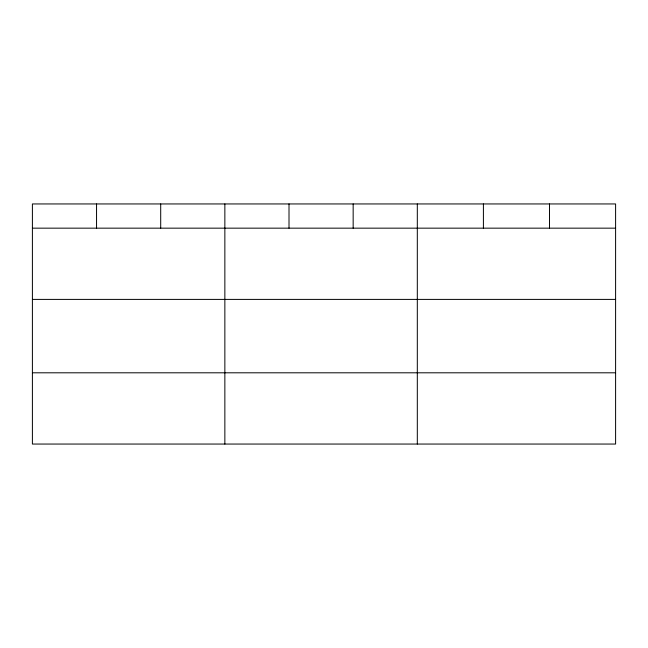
<?xml version="1.0" encoding="UTF-8"?>
<svg xmlns="http://www.w3.org/2000/svg" width="648" height="648" viewBox="0 0 648 648"><rect width="100%" height="100%" fill="white"/><g stroke="black" fill="none" stroke-linecap="round" stroke-linejoin="round"><path stroke-width="0.97" d="M615.6 299.4L615.6 203.95L32.4 203.95L32.4 444.05L615.6 444.05L615.6 299.4L32.4 299.4M32.4 228.161L615.6 228.161M32.4 372.803L615.6 372.803M549.504 203.95L549.504 228.161M483.408 203.95L483.408 228.161M417.312 203.95L417.312 444.05M353.16 203.95L353.16 228.161M289.008 203.95L289.008 228.161M224.856 203.95L224.856 444.05M160.704 203.95L160.704 228.161M96.552 203.95L96.552 228.161"/></g></svg>
